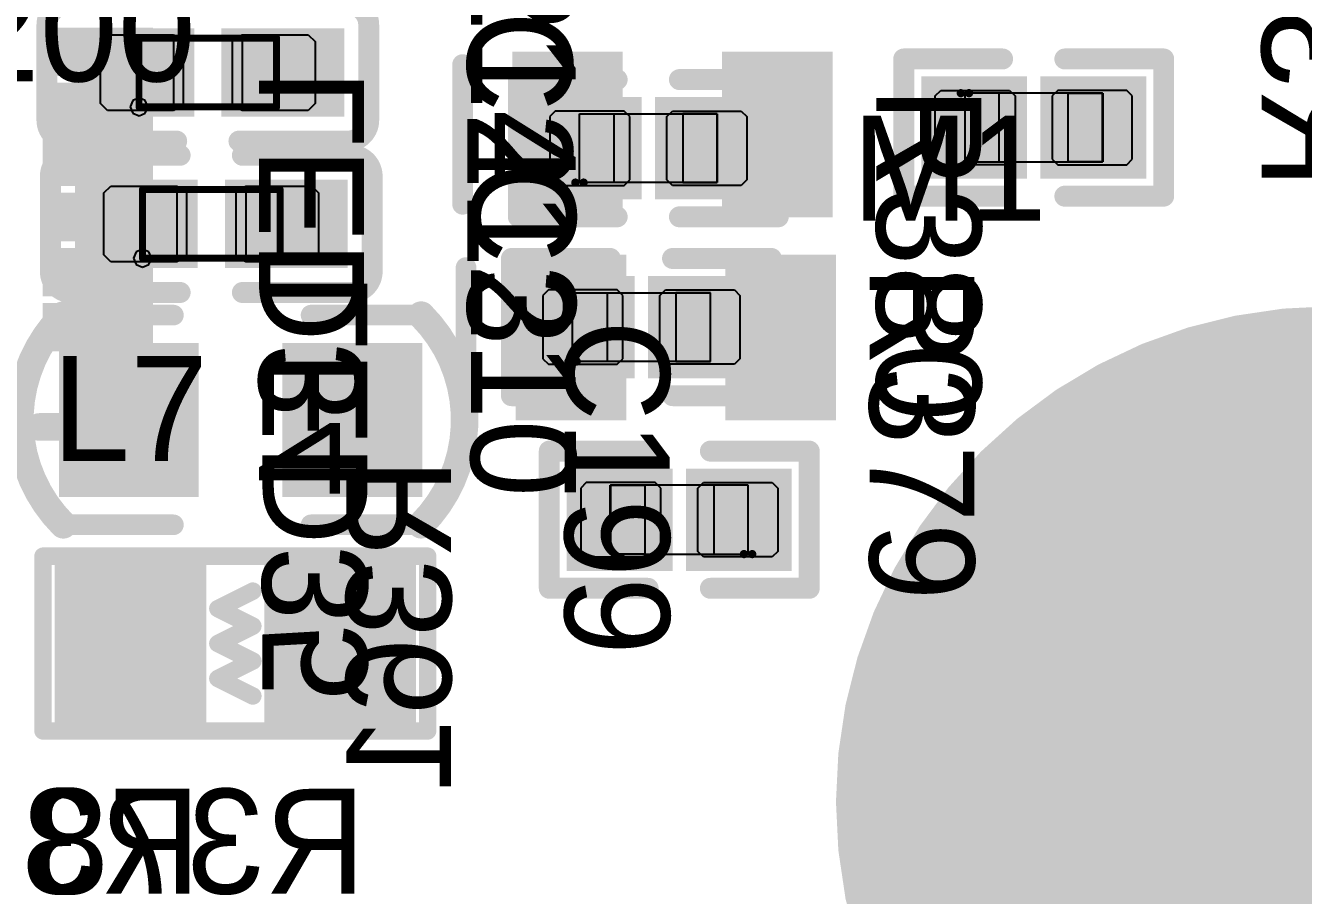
# Model space of a CAD drawing. Header units: millimetres. Extents: x 892 to 1144, y 1011 to 1123.
# Drawn here: x 1016.65 to 1025.93, y 1033.27 to 1039.59 of the extents above; entities that cross this region are included whole.
import ezdxf

# ---------------------------------------------------------------- set-up
doc = ezdxf.new("R2010")
doc.units = ezdxf.units.MM
for name, color, linetype in [('BottomLayer', 5, 'Continuous'), ('BottomOverlay', 54, 'Continuous'), ('BottomPaste', 16, 'Continuous'), ('BottomSolder', 6, 'Continuous'), ('Mechanical15', 56, 'Continuous'), ('Mechanical4', 56, 'Continuous'), ('Mechanical5', 56, 'Continuous'), ('Mechanical6', 56, 'Continuous'), ('MultiLayer', 9, 'Continuous'), ('TopLayer', 1, 'Continuous'), ('TopOverlay', 2, 'Continuous'), ('TopPaste', 8, 'Continuous'), ('TopSolder', 216, 'Continuous')]:
    doc.layers.add(name, color=color, linetype=linetype)

msp = doc.modelspace()

# ---------------------------------------------------------------- linework, layer by layer
at = {"layer": 'BottomLayer', "const_width": 3.5}
msp.add_lwpolyline([(1024.39, 1033.9499, 1), (1027.89, 1033.9499, 1)], format="xyb", close=True, dxfattribs=at)
at = {"layer": 'BottomLayer'}
for points in [[(1017.525, 1039.275), (1017.525, 1039.525), (1016.825, 1039.275), (1016.825, 1039.525)], [(1020.888, 1039.3), (1020.288, 1039.3), (1020.888, 1038.3), (1020.288, 1038.3)], [(1022.412, 1039.3), (1021.812, 1039.3), (1022.412, 1038.3), (1021.812, 1038.3)], [(1017.525, 1038.875), (1017.525, 1039.125), (1016.825, 1038.875), (1016.825, 1039.125)], [(1023.2594, 1038.58), (1023.825, 1038.58), (1023.2594, 1039.12), (1023.825, 1039.12)], [(1024.125, 1038.58), (1024.6906, 1038.58), (1024.125, 1039.12), (1024.6906, 1039.12)], [(1017.525, 1038.475), (1017.525, 1038.725), (1016.825, 1038.475), (1016.825, 1038.725)], [(1017.525, 1038.075), (1017.525, 1038.325), (1016.825, 1038.075), (1016.825, 1038.325)], [(1017.525, 1037.675), (1017.525, 1037.925), (1016.825, 1037.675), (1016.825, 1037.925)], [(1020.913, 1037.825), (1020.313, 1037.825), (1020.913, 1036.825), (1020.313, 1036.825)], [(1022.437, 1037.825), (1021.837, 1037.825), (1022.437, 1036.825), (1021.837, 1036.825)], [(1017.525, 1037.275), (1017.525, 1037.525), (1016.825, 1037.275), (1016.825, 1037.525)], [(1021.25, 1036.27), (1020.6844, 1036.27), (1021.25, 1035.73), (1020.6844, 1035.73)], [(1022.1156, 1036.27), (1021.55, 1036.27), (1022.1156, 1035.73), (1021.55, 1035.73)]]:
    msp.add_solid(points, dxfattribs=at)
at = {"layer": 'BottomOverlay'}
for points, const_width in [([(1023.0308, 1039.3486), (1023.7488, 1039.3486)], 0.1524), ([(1023.0308, 1038.3514), (1023.0308, 1039.3486)], 0.1524), ([(1024.2012, 1039.3486), (1024.9192, 1039.3486)], 0.1524), ([(1024.9192, 1038.3514), (1024.9192, 1039.3486)], 0.1524), ([(1019.826, 1038.292), (1019.826, 1039.308)], 0.15), ([(1023.0308, 1038.3514), (1023.7488, 1038.3514)], 0.1524), ([(1024.2012, 1038.3514), (1024.9192, 1038.3514)], 0.1524), ([(1019.851, 1036.817), (1019.851, 1037.833)], 0.15), ([(1017.2008, 1036.6742), (1017.2008, 1037.1238)], 0.2007), ([(1016.7512, 1036.6742), (1017.2008, 1036.6742)], 0.2007), ([(1020.4558, 1035.5014), (1020.4558, 1036.4986)], 0.1524), ([(1020.4558, 1036.4986), (1021.1738, 1036.4986)], 0.1524), ([(1021.6262, 1036.4986), (1022.3442, 1036.4986)], 0.1524), ([(1022.3442, 1035.5014), (1022.3442, 1036.4986)], 0.1524), ([(1020.4558, 1035.5014), (1021.1738, 1035.5014)], 0.1524), ([(1021.6262, 1035.5014), (1022.3442, 1035.5014)], 0.1524)]:
    msp.add_lwpolyline(points, dxfattribs=dict(at, const_width=const_width))
for points, const_width in [([(1022.9927, 1039.3486, 1), (1023.0689, 1039.3486, 1)], 0.0762), ([(1022.9927, 1039.3486, 1), (1023.0689, 1039.3486, 1)], 0.0762), ([(1023.7107, 1039.3486, 1), (1023.7869, 1039.3486, 1)], 0.0762), ([(1024.1631, 1039.3486, 1), (1024.2393, 1039.3486, 1)], 0.0762), ([(1024.8811, 1039.3486, 1), (1024.9573, 1039.3486, 1)], 0.0762), ([(1024.8811, 1039.3486, 1), (1024.9573, 1039.3486, 1)], 0.0762), ([(1019.7885, 1039.308, 1), (1019.8635, 1039.308, 1)], 0.075), ([(1022.9927, 1038.3514, 1), (1023.0689, 1038.3514, 1)], 0.0762), ([(1022.9927, 1038.3514, 1), (1023.0689, 1038.3514, 1)], 0.0762), ([(1023.7107, 1038.3514, 1), (1023.7869, 1038.3514, 1)], 0.0762), ([(1024.1631, 1038.3514, 1), (1024.2393, 1038.3514, 1)], 0.0762), ([(1024.8811, 1038.3514, 1), (1024.9573, 1038.3514, 1)], 0.0762), ([(1024.8811, 1038.3514, 1), (1024.9573, 1038.3514, 1)], 0.0762), ([(1019.7885, 1038.292, 1), (1019.8635, 1038.292, 1)], 0.075), ([(1019.8135, 1037.833, 1), (1019.8885, 1037.833, 1)], 0.075), ([(1017.1506, 1037.1238, 1), (1017.251, 1037.1238, 1)], 0.1003), ([(1019.8135, 1036.817, 1), (1019.8885, 1036.817, 1)], 0.075), ([(1016.7011, 1036.6742, 1), (1016.8014, 1036.6742, 1)], 0.1003), ([(1017.1506, 1036.6742, 1), (1017.251, 1036.6742, 1)], 0.1003), ([(1017.1506, 1036.6742, 1), (1017.251, 1036.6742, 1)], 0.1003), ([(1020.4177, 1036.4986, 1), (1020.4939, 1036.4986, 1)], 0.0762), ([(1020.4177, 1036.4986, 1), (1020.4939, 1036.4986, 1)], 0.0762), ([(1021.1357, 1036.4986, 1), (1021.2119, 1036.4986, 1)], 0.0762), ([(1021.5881, 1036.4986, 1), (1021.6643, 1036.4986, 1)], 0.0762), ([(1022.3061, 1036.4986, 1), (1022.3823, 1036.4986, 1)], 0.0762), ([(1022.3061, 1036.4986, 1), (1022.3823, 1036.4986, 1)], 0.0762), ([(1020.4177, 1035.5014, 1), (1020.4939, 1035.5014, 1)], 0.0762), ([(1020.4177, 1035.5014, 1), (1020.4939, 1035.5014, 1)], 0.0762), ([(1021.1357, 1035.5014, 1), (1021.2119, 1035.5014, 1)], 0.0762), ([(1021.5881, 1035.5014, 1), (1021.6643, 1035.5014, 1)], 0.0762), ([(1022.3061, 1035.5014, 1), (1022.3823, 1035.5014, 1)], 0.0762), ([(1022.3061, 1035.5014, 1), (1022.3823, 1035.5014, 1)], 0.0762)]:
    msp.add_lwpolyline(points, format="xyb", close=True, dxfattribs=dict(at, const_width=const_width))
at = {"layer": 'BottomPaste'}
for p, q in [((1023.2594, 1039.08), (1023.2994, 1039.12)), ((1023.2594, 1038.62), (1023.2594, 1039.08)), ((1023.2994, 1039.12), (1023.8, 1039.12)), ((1023.8, 1039.12), (1023.84, 1039.08)), ((1023.84, 1039.08), (1023.84, 1038.62)), ((1024.15, 1039.12), (1024.11, 1039.08)), ((1024.11, 1039.08), (1024.11, 1038.62)), ((1024.6506, 1039.12), (1024.15, 1039.12)), ((1024.6906, 1039.08), (1024.6506, 1039.12)), ((1024.6906, 1038.62), (1024.6906, 1039.08)), ((1023.2994, 1038.58), (1023.2594, 1038.62)), ((1023.8, 1038.58), (1023.2994, 1038.58)), ((1023.84, 1038.62), (1023.8, 1038.58)), ((1024.11, 1038.62), (1024.15, 1038.58)), ((1024.15, 1038.58), (1024.6506, 1038.58)), ((1024.6506, 1038.58), (1024.6906, 1038.62)), ((1020.7244, 1036.27), (1020.6844, 1036.23)), ((1021.225, 1036.27), (1020.7244, 1036.27)), ((1021.265, 1036.23), (1021.225, 1036.27)), ((1021.535, 1036.23), (1021.575, 1036.27)), ((1021.575, 1036.27), (1022.0756, 1036.27)), ((1022.0756, 1036.27), (1022.1156, 1036.23)), ((1020.6844, 1036.23), (1020.6844, 1035.77)), ((1021.265, 1035.77), (1021.265, 1036.23)), ((1021.535, 1035.77), (1021.535, 1036.23)), ((1022.1156, 1036.23), (1022.1156, 1035.77)), ((1020.6844, 1035.77), (1020.7244, 1035.73)), ((1020.7244, 1035.73), (1021.225, 1035.73)), ((1021.225, 1035.73), (1021.265, 1035.77)), ((1021.575, 1035.73), (1021.535, 1035.77)), ((1022.0756, 1035.73), (1021.575, 1035.73)), ((1022.1156, 1035.77), (1022.0756, 1035.73))]:
    msp.add_line(p, q, dxfattribs=at)
for points in [[(1017.525, 1039.275), (1017.525, 1039.525), (1016.825, 1039.275), (1016.825, 1039.525)], [(1020.888, 1039.3), (1020.288, 1039.3), (1020.888, 1038.3), (1020.288, 1038.3)], [(1022.412, 1039.3), (1021.812, 1039.3), (1022.412, 1038.3), (1021.812, 1038.3)], [(1017.525, 1038.875), (1017.525, 1039.125), (1016.825, 1038.875), (1016.825, 1039.125)], [(1023.2594, 1038.58), (1023.825, 1038.58), (1023.2594, 1039.12), (1023.825, 1039.12)], [(1024.125, 1038.58), (1024.6906, 1038.58), (1024.125, 1039.12), (1024.6906, 1039.12)], [(1017.525, 1038.475), (1017.525, 1038.725), (1016.825, 1038.475), (1016.825, 1038.725)], [(1017.525, 1038.075), (1017.525, 1038.325), (1016.825, 1038.075), (1016.825, 1038.325)], [(1017.525, 1037.675), (1017.525, 1037.925), (1016.825, 1037.675), (1016.825, 1037.925)], [(1020.913, 1037.825), (1020.313, 1037.825), (1020.913, 1036.825), (1020.313, 1036.825)], [(1022.437, 1037.825), (1021.837, 1037.825), (1022.437, 1036.825), (1021.837, 1036.825)], [(1017.525, 1037.275), (1017.525, 1037.525), (1016.825, 1037.275), (1016.825, 1037.525)], [(1021.25, 1036.27), (1020.6844, 1036.27), (1021.25, 1035.73), (1020.6844, 1035.73)], [(1022.1156, 1036.27), (1021.55, 1036.27), (1022.1156, 1035.73), (1021.55, 1035.73)]]:
    msp.add_solid(points, dxfattribs=at)
at = {"layer": 'BottomSolder', "const_width": 3.6016}
msp.add_lwpolyline([(1024.3392, 1033.9499, 1), (1027.9408, 1033.9499, 1)], format="xyb", close=True, dxfattribs=at)
at = {"layer": 'BottomSolder'}
for points in [[(1017.5758, 1039.2242), (1017.5758, 1039.5758), (1016.7742, 1039.2242), (1016.7742, 1039.5758)], [(1020.9896, 1039.4016), (1020.1864, 1039.4016), (1020.9896, 1038.1984), (1020.1864, 1038.1984)], [(1022.5136, 1039.4016), (1021.7104, 1039.4016), (1022.5136, 1038.1984), (1021.7104, 1038.1984)], [(1023.1578, 1038.4784), (1023.9266, 1038.4784), (1023.1578, 1039.2216), (1023.9266, 1039.2216)], [(1024.0234, 1038.4784), (1024.7922, 1038.4784), (1024.0234, 1039.2216), (1024.7922, 1039.2216)], [(1017.5758, 1038.8242), (1017.5758, 1039.1758), (1016.7742, 1038.8242), (1016.7742, 1039.1758)], [(1017.5758, 1038.4242), (1017.5758, 1038.7758), (1016.7742, 1038.4242), (1016.7742, 1038.7758)], [(1017.5758, 1038.0242), (1017.5758, 1038.3758), (1016.7742, 1038.0242), (1016.7742, 1038.3758)], [(1017.5758, 1037.6242), (1017.5758, 1037.9758), (1016.7742, 1037.6242), (1016.7742, 1037.9758)], [(1021.0146, 1037.9266), (1020.2114, 1037.9266), (1021.0146, 1036.7234), (1020.2114, 1036.7234)], [(1022.5386, 1037.9266), (1021.7354, 1037.9266), (1022.5386, 1036.7234), (1021.7354, 1036.7234)], [(1017.5758, 1037.2242), (1017.5758, 1037.5758), (1016.7742, 1037.2242), (1016.7742, 1037.5758)], [(1021.3516, 1036.3716), (1020.5828, 1036.3716), (1021.3516, 1035.6284), (1020.5828, 1035.6284)], [(1022.2172, 1036.3716), (1021.4484, 1036.3716), (1022.2172, 1035.6284), (1021.4484, 1035.6284)]]:
    msp.add_solid(points, dxfattribs=at)
at = {"layer": 'Mechanical15'}
for p, q in [((1017.475, 1039), (1017.475, 1039.5)), ((1017.475, 1039.5), (1017.725, 1039.5)), ((1017.725, 1039.5), (1017.725, 1039)), ((1018.475, 1039.5), (1018.225, 1039.5)), ((1018.225, 1039.5), (1018.225, 1039)), ((1018.475, 1039), (1018.475, 1039.5)), ((1017.4291, 1039.0459), (1017.4101, 1039)), ((1017.475, 1039.0649), (1017.4291, 1039.0459)), ((1017.5209, 1039.0459), (1017.475, 1039.0649)), ((1017.5399, 1039), (1017.5209, 1039.0459)), ((1017.4101, 1039), (1017.4101, 1039)), ((1017.4101, 1039), (1017.4291, 1038.9541)), ((1017.4291, 1038.9541), (1017.475, 1038.935)), ((1017.725, 1039), (1017.475, 1039)), ((1017.475, 1038.935), (1017.5209, 1038.9541)), ((1017.5209, 1038.9541), (1017.5399, 1039)), ((1017.5399, 1039), (1017.5399, 1039)), ((1018.225, 1039), (1018.475, 1039)), ((1017.5, 1037.9), (1017.5, 1038.4)), ((1017.5, 1038.4), (1017.75, 1038.4)), ((1017.75, 1038.4), (1017.75, 1037.9)), ((1018.5, 1038.4), (1018.25, 1038.4)), ((1018.25, 1038.4), (1018.25, 1037.9)), ((1018.5, 1037.9), (1018.5, 1038.4)), ((1017.4541, 1037.9459), (1017.4351, 1037.9)), ((1017.5, 1037.9649), (1017.4541, 1037.9459)), ((1017.5459, 1037.9459), (1017.5, 1037.9649)), ((1017.5649, 1037.9), (1017.5459, 1037.9459)), ((1017.4351, 1037.9), (1017.4351, 1037.9)), ((1017.4351, 1037.9), (1017.4541, 1037.8541)), ((1017.4541, 1037.8541), (1017.5, 1037.8351)), ((1017.75, 1037.9), (1017.5, 1037.9)), ((1017.5, 1037.8351), (1017.5459, 1037.8541)), ((1017.5459, 1037.8541), (1017.5649, 1037.9)), ((1017.5649, 1037.9), (1017.5649, 1037.9)), ((1018.25, 1037.9), (1018.5, 1037.9))]:
    msp.add_line(p, q, dxfattribs=at)
at = {"layer": 'Mechanical15', "const_width": 0.0508}
for points in [[(1017.475, 1039.5), (1018.475, 1039.5)], [(1017.475, 1039), (1017.475, 1039.5)], [(1018.475, 1039), (1018.475, 1039.5)], [(1017.475, 1039), (1018.475, 1039)], [(1017.5, 1038.4), (1018.5, 1038.4)], [(1017.5, 1037.9), (1017.5, 1038.4)], [(1018.5, 1037.9), (1018.5, 1038.4)], [(1017.5, 1037.9), (1018.5, 1037.9)]]:
    msp.add_lwpolyline(points, dxfattribs=at)
at = {"layer": 'Mechanical15', "const_width": 0.0254}
for points in [[(1017.4623, 1039.5, 1), (1017.4877, 1039.5, 1)], [(1017.4623, 1039.5, 1), (1017.4877, 1039.5, 1)], [(1018.4623, 1039.5, 1), (1018.4877, 1039.5, 1)], [(1018.4623, 1039.5, 1), (1018.4877, 1039.5, 1)], [(1017.4623, 1039, 1), (1017.4877, 1039, 1)], [(1017.4623, 1039, 1), (1017.4877, 1039, 1)], [(1018.4623, 1039, 1), (1018.4877, 1039, 1)], [(1018.4623, 1039, 1), (1018.4877, 1039, 1)], [(1017.4873, 1038.4, 1), (1017.5127, 1038.4, 1)], [(1017.4873, 1038.4, 1), (1017.5127, 1038.4, 1)], [(1018.4873, 1038.4, 1), (1018.5127, 1038.4, 1)], [(1018.4873, 1038.4, 1), (1018.5127, 1038.4, 1)], [(1017.4873, 1037.9, 1), (1017.5127, 1037.9, 1)], [(1017.4873, 1037.9, 1), (1017.5127, 1037.9, 1)], [(1018.4873, 1037.9, 1), (1018.5127, 1037.9, 1)], [(1018.4873, 1037.9, 1), (1018.5127, 1037.9, 1)]]:
    msp.add_lwpolyline(points, format="xyb", close=True, dxfattribs=at)
at = {"layer": 'Mechanical4'}
for p, q in [((1024.4751, 1039.1002), (1023.4751, 1039.1002)), ((1023.4751, 1039.1002), (1023.4751, 1038.6001)), ((1024.4751, 1038.6001), (1024.4751, 1039.1002)), ((1020.6751, 1038.4498), (1020.6751, 1038.9499)), ((1020.6751, 1038.9499), (1021.6751, 1038.9499)), ((1021.6751, 1038.9499), (1021.6751, 1038.4498)), ((1023.4751, 1038.6001), (1024.4751, 1038.6001)), ((1021.6751, 1038.4498), (1020.6751, 1038.4498)), ((1020.6251, 1037.1498), (1020.6251, 1037.6499)), ((1020.6251, 1037.6499), (1021.6251, 1037.6499)), ((1021.6251, 1037.6499), (1021.6251, 1037.1498)), ((1021.6251, 1037.1498), (1020.6251, 1037.1498)), ((1021.8999, 1036.2499), (1020.8999, 1036.2499)), ((1020.8999, 1036.2499), (1020.8999, 1035.7498)), ((1021.8999, 1035.7498), (1021.8999, 1036.2499)), ((1020.8999, 1035.7498), (1021.8999, 1035.7498))]:
    msp.add_line(p, q, dxfattribs=at)
at = {"layer": 'Mechanical5'}
for p, q in [((1023.725, 1039.1), (1023.475, 1039.1)), ((1023.475, 1039.1), (1023.475, 1038.6)), ((1023.725, 1038.6), (1023.725, 1039.1)), ((1024.226, 1039.1), (1024.476, 1039.1)), ((1024.226, 1038.6), (1024.226, 1039.1)), ((1024.476, 1039.1), (1024.476, 1038.6)), ((1020.675, 1038.45), (1020.675, 1038.95)), ((1020.675, 1038.95), (1020.925, 1038.95)), ((1020.925, 1038.95), (1020.925, 1038.45)), ((1021.676, 1038.95), (1021.426, 1038.95)), ((1021.426, 1038.95), (1021.426, 1038.45)), ((1021.676, 1038.45), (1021.676, 1038.95)), ((1023.475, 1038.6), (1023.725, 1038.6)), ((1024.476, 1038.6), (1024.226, 1038.6)), ((1020.925, 1038.45), (1020.675, 1038.45)), ((1021.426, 1038.45), (1021.676, 1038.45)), ((1020.625, 1037.15), (1020.625, 1037.65)), ((1020.625, 1037.65), (1020.875, 1037.65)), ((1020.875, 1037.65), (1020.875, 1037.15)), ((1021.626, 1037.65), (1021.376, 1037.65)), ((1021.376, 1037.65), (1021.376, 1037.15)), ((1021.626, 1037.15), (1021.626, 1037.65)), ((1020.875, 1037.15), (1020.625, 1037.15)), ((1021.376, 1037.15), (1021.626, 1037.15)), ((1020.899, 1035.75), (1020.899, 1036.25)), ((1020.899, 1036.25), (1021.149, 1036.25)), ((1021.149, 1036.25), (1021.149, 1035.75)), ((1021.9, 1036.25), (1021.65, 1036.25)), ((1021.65, 1036.25), (1021.65, 1035.75)), ((1021.9, 1035.75), (1021.9, 1036.25)), ((1021.149, 1035.75), (1020.899, 1035.75)), ((1021.65, 1035.75), (1021.9, 1035.75))]:
    msp.add_line(p, q, dxfattribs=at)
at = {"layer": 'Mechanical6'}
for points, const_width in [([(1023.5051, 1039.0999, 1), (1023.4452, 1039.0999, 1)], 0.06), ([(1023.4302, 1039.0999, 1), (1023.4602, 1039.0999, 1)], 0.03), ([(1023.4901, 1039.0999, 1), (1023.5201, 1039.0999, 1)], 0.03), ([(1020.7051, 1038.4501, 1), (1020.6452, 1038.4501, 1)], 0.06), ([(1020.6302, 1038.4501, 1), (1020.6602, 1038.4501, 1)], 0.03), ([(1020.6901, 1038.4501, 1), (1020.7201, 1038.4501, 1)], 0.03), ([(1020.6551, 1037.1501, 1), (1020.5952, 1037.1501, 1)], 0.06), ([(1020.5802, 1037.1501, 1), (1020.6102, 1037.1501, 1)], 0.03), ([(1020.6401, 1037.1501, 1), (1020.6701, 1037.1501, 1)], 0.03), ([(1021.9298, 1035.7501, 1), (1021.8699, 1035.7501, 1)], 0.06), ([(1021.8549, 1035.7501, 1), (1021.8849, 1035.7501, 1)], 0.03), ([(1021.9148, 1035.7501, 1), (1021.9448, 1035.7501, 1)], 0.03)]:
    msp.add_lwpolyline(points, format="xyb", close=True, dxfattribs=dict(at, const_width=const_width))
at = {"layer": 'MultiLayer', "const_width": 3.5}
msp.add_lwpolyline([(1024.39, 1033.9499, 1), (1027.89, 1033.9499, 1)], format="xyb", close=True, dxfattribs=at)
at = {"layer": 'TopLayer', "const_width": 3.5}
msp.add_lwpolyline([(1024.39, 1033.9499, 1), (1027.89, 1033.9499, 1)], format="xyb", close=True, dxfattribs=at)
at = {"layer": 'TopLayer'}
for points in [[(1017.0349, 1038.98), (1017.825, 1038.98), (1017.0349, 1039.52), (1017.825, 1039.52)], [(1018.125, 1038.98), (1018.9151, 1038.98), (1018.125, 1039.52), (1018.9151, 1039.52)], [(1020.4594, 1038.43), (1021.025, 1038.43), (1020.4594, 1038.97), (1021.025, 1038.97)], [(1021.325, 1038.43), (1021.8906, 1038.43), (1021.325, 1038.97), (1021.8906, 1038.97)], [(1017.0599, 1037.88), (1017.85, 1037.88), (1017.0599, 1038.42), (1017.85, 1038.42)], [(1018.15, 1037.88), (1018.9401, 1037.88), (1018.15, 1038.42), (1018.9401, 1038.42)], [(1020.4094, 1037.13), (1020.975, 1037.13), (1020.4094, 1037.67), (1020.975, 1037.67)], [(1021.275, 1037.13), (1021.8406, 1037.13), (1021.275, 1037.67), (1021.8406, 1037.67)], [(1017.8074, 1036.2678), (1017.8074, 1037.1822), (1016.9946, 1036.2678), (1016.9946, 1037.1822)], [(1019.4314, 1036.2678), (1019.4314, 1037.1822), (1018.6186, 1036.2678), (1018.6186, 1037.1822)], [(1016.9635, 1035.608), (1016.9635, 1034.592), (1017.8625, 1035.608), (1017.8625, 1034.592)], [(1018.4875, 1035.608), (1018.4875, 1034.592), (1019.3865, 1035.608), (1019.3865, 1034.592)]]:
    msp.add_solid(points, dxfattribs=at)
at = {"layer": 'TopOverlay'}
for points, const_width in [([(1016.8063, 1039.5962, -0.414214), (1016.9587, 1039.7486)], 0.1524), ([(1018.9913, 1039.7486, -0.414214), (1019.1437, 1039.5962)], 0.1524), ([(1016.9587, 1038.7514, -0.414214), (1016.8063, 1038.9038)], 0.1524), ([(1019.1437, 1038.9038, -0.414214), (1018.9913, 1038.7514)], 0.1524), ([(1016.8313, 1038.4962, -0.414214), (1016.9837, 1038.6486)], 0.1524), ([(1019.0163, 1038.6486, -0.414214), (1019.1687, 1038.4962)], 0.1524), ([(1016.9837, 1037.6514, -0.414214), (1016.8313, 1037.8038)], 0.1524), ([(1019.1687, 1037.8038, -0.414214), (1019.0163, 1037.6514)], 0.1524), ([(1016.925, 1035.963, -0.414214), (1016.925, 1037.487)], 0.2), ([(1019.525, 1037.487, -0.414214), (1019.525, 1035.963)], 0.2)]:
    msp.add_lwpolyline(points, format="xyb", dxfattribs=dict(at, const_width=const_width))
for points, const_width in [([(1016.8063, 1038.9038), (1016.8063, 1039.5962)], 0.1524), ([(1019.1437, 1038.9038), (1019.1437, 1039.5962)], 0.1524), ([(1020.2308, 1038.2014), (1020.2308, 1039.1986)], 0.1524), ([(1020.2308, 1039.1986), (1020.9488, 1039.1986)], 0.1524), ([(1021.4012, 1039.1986), (1022.1192, 1039.1986)], 0.1524), ([(1022.1192, 1038.2014), (1022.1192, 1039.1986)], 0.1524), ([(1016.9587, 1038.7514), (1017.7488, 1038.7514)], 0.1524), ([(1018.2012, 1038.7514), (1018.9913, 1038.7514)], 0.1524), ([(1016.9837, 1038.6486), (1017.7738, 1038.6486)], 0.1524), ([(1018.2262, 1038.6486), (1019.0163, 1038.6486)], 0.1524), ([(1016.8313, 1037.8038), (1016.8313, 1038.4962)], 0.1524), ([(1019.1687, 1037.8038), (1019.1687, 1038.4962)], 0.1524), ([(1020.2308, 1038.2014), (1020.9488, 1038.2014)], 0.1524), ([(1021.4012, 1038.2014), (1022.1192, 1038.2014)], 0.1524), ([(1020.1808, 1036.9014), (1020.1808, 1037.8986)], 0.1524), ([(1020.1808, 1037.8986), (1020.8988, 1037.8986)], 0.1524), ([(1021.3512, 1037.8986), (1022.0692, 1037.8986)], 0.1524), ([(1022.0692, 1036.9014), (1022.0692, 1037.8986)], 0.1524), ([(1016.9837, 1037.6514), (1017.7738, 1037.6514)], 0.1524), ([(1018.2262, 1037.6514), (1019.0163, 1037.6514)], 0.1524), ([(1016.925, 1037.487), (1017.725, 1037.487)], 0.15), ([(1018.725, 1037.487), (1019.525, 1037.487)], 0.15), ([(1020.1808, 1036.9014), (1020.8988, 1036.9014)], 0.1524), ([(1021.3512, 1036.9014), (1022.0692, 1036.9014)], 0.1524), ([(1016.925, 1035.963), (1017.725, 1035.963)], 0.15), ([(1018.725, 1035.963), (1019.525, 1035.963)], 0.15), ([(1016.778, 1034.465), (1016.778, 1035.735)], 0.127), ([(1016.778, 1035.735), (1019.572, 1035.735)], 0.127), ([(1019.572, 1034.465), (1019.572, 1035.735)], 0.127), ([(1018.048, 1035.354), (1018.302, 1035.481)], 0.127), ([(1018.048, 1035.354), (1018.302, 1035.227)], 0.127), ([(1018.048, 1035.1), (1018.302, 1035.227)], 0.127), ([(1018.048, 1035.1), (1018.302, 1034.973)], 0.127), ([(1018.048, 1034.846), (1018.302, 1034.973)], 0.127), ([(1018.048, 1034.846), (1018.302, 1034.719)], 0.127), ([(1016.778, 1034.465), (1019.572, 1034.465)], 0.127)]:
    msp.add_lwpolyline(points, dxfattribs=dict(at, const_width=const_width))
for points, const_width in [([(1016.7682, 1039.5962, 1), (1016.8444, 1039.5962, 1)], 0.0762), ([(1016.7682, 1039.5962, 1), (1016.8444, 1039.5962, 1)], 0.0762), ([(1019.1056, 1039.5962, 1), (1019.1818, 1039.5962, 1)], 0.0762), ([(1019.1056, 1039.5962, 1), (1019.1818, 1039.5962, 1)], 0.0762), ([(1020.1927, 1039.1986, 1), (1020.2689, 1039.1986, 1)], 0.0762), ([(1020.1927, 1039.1986, 1), (1020.2689, 1039.1986, 1)], 0.0762), ([(1020.9107, 1039.1986, 1), (1020.9869, 1039.1986, 1)], 0.0762), ([(1021.3631, 1039.1986, 1), (1021.4393, 1039.1986, 1)], 0.0762), ([(1022.0811, 1039.1986, 1), (1022.1573, 1039.1986, 1)], 0.0762), ([(1022.0811, 1039.1986, 1), (1022.1573, 1039.1986, 1)], 0.0762), ([(1016.7682, 1038.9038, 1), (1016.8444, 1038.9038, 1)], 0.0762), ([(1016.7682, 1038.9038, 1), (1016.8444, 1038.9038, 1)], 0.0762), ([(1019.1056, 1038.9038, 1), (1019.1818, 1038.9038, 1)], 0.0762), ([(1019.1056, 1038.9038, 1), (1019.1818, 1038.9038, 1)], 0.0762), ([(1016.9206, 1038.7514, 1), (1016.9968, 1038.7514, 1)], 0.0762), ([(1016.9206, 1038.7514, 1), (1016.9968, 1038.7514, 1)], 0.0762), ([(1017.7107, 1038.7514, 1), (1017.7869, 1038.7514, 1)], 0.0762), ([(1018.1631, 1038.7514, 1), (1018.2393, 1038.7514, 1)], 0.0762), ([(1018.9532, 1038.7514, 1), (1019.0294, 1038.7514, 1)], 0.0762), ([(1018.9532, 1038.7514, 1), (1019.0294, 1038.7514, 1)], 0.0762), ([(1016.9456, 1038.6486, 1), (1017.0218, 1038.6486, 1)], 0.0762), ([(1016.9456, 1038.6486, 1), (1017.0218, 1038.6486, 1)], 0.0762), ([(1017.7357, 1038.6486, 1), (1017.8119, 1038.6486, 1)], 0.0762), ([(1018.1881, 1038.6486, 1), (1018.2643, 1038.6486, 1)], 0.0762), ([(1018.9782, 1038.6486, 1), (1019.0544, 1038.6486, 1)], 0.0762), ([(1018.9782, 1038.6486, 1), (1019.0544, 1038.6486, 1)], 0.0762), ([(1016.7932, 1038.4962, 1), (1016.8694, 1038.4962, 1)], 0.0762), ([(1016.7932, 1038.4962, 1), (1016.8694, 1038.4962, 1)], 0.0762), ([(1019.1306, 1038.4962, 1), (1019.2068, 1038.4962, 1)], 0.0762), ([(1019.1306, 1038.4962, 1), (1019.2068, 1038.4962, 1)], 0.0762), ([(1020.1927, 1038.2014, 1), (1020.2689, 1038.2014, 1)], 0.0762), ([(1020.1927, 1038.2014, 1), (1020.2689, 1038.2014, 1)], 0.0762), ([(1020.9107, 1038.2014, 1), (1020.9869, 1038.2014, 1)], 0.0762), ([(1021.3631, 1038.2014, 1), (1021.4393, 1038.2014, 1)], 0.0762), ([(1022.0811, 1038.2014, 1), (1022.1573, 1038.2014, 1)], 0.0762), ([(1022.0811, 1038.2014, 1), (1022.1573, 1038.2014, 1)], 0.0762), ([(1020.1427, 1037.8986, 1), (1020.2189, 1037.8986, 1)], 0.0762), ([(1020.1427, 1037.8986, 1), (1020.2189, 1037.8986, 1)], 0.0762), ([(1020.8607, 1037.8986, 1), (1020.9369, 1037.8986, 1)], 0.0762), ([(1021.3131, 1037.8986, 1), (1021.3893, 1037.8986, 1)], 0.0762), ([(1022.0311, 1037.8986, 1), (1022.1073, 1037.8986, 1)], 0.0762), ([(1022.0311, 1037.8986, 1), (1022.1073, 1037.8986, 1)], 0.0762), ([(1016.7932, 1037.8038, 1), (1016.8694, 1037.8038, 1)], 0.0762), ([(1016.7932, 1037.8038, 1), (1016.8694, 1037.8038, 1)], 0.0762), ([(1019.1306, 1037.8038, 1), (1019.2068, 1037.8038, 1)], 0.0762), ([(1019.1306, 1037.8038, 1), (1019.2068, 1037.8038, 1)], 0.0762), ([(1016.9456, 1037.6514, 1), (1017.0218, 1037.6514, 1)], 0.0762), ([(1016.9456, 1037.6514, 1), (1017.0218, 1037.6514, 1)], 0.0762), ([(1017.7357, 1037.6514, 1), (1017.8119, 1037.6514, 1)], 0.0762), ([(1018.1881, 1037.6514, 1), (1018.2643, 1037.6514, 1)], 0.0762), ([(1018.9782, 1037.6514, 1), (1019.0544, 1037.6514, 1)], 0.0762), ([(1018.9782, 1037.6514, 1), (1019.0544, 1037.6514, 1)], 0.0762), ([(1016.875, 1037.487, 1), (1016.975, 1037.487, 1)], 0.1), ([(1016.8875, 1037.487, 1), (1016.9625, 1037.487, 1)], 0.075), ([(1017.6875, 1037.487, 1), (1017.7625, 1037.487, 1)], 0.075), ([(1018.6875, 1037.487, 1), (1018.7625, 1037.487, 1)], 0.075), ([(1019.475, 1037.487, 1), (1019.575, 1037.487, 1)], 0.1), ([(1019.4875, 1037.487, 1), (1019.5625, 1037.487, 1)], 0.075), ([(1020.1427, 1036.9014, 1), (1020.2189, 1036.9014, 1)], 0.0762), ([(1020.1427, 1036.9014, 1), (1020.2189, 1036.9014, 1)], 0.0762), ([(1020.8607, 1036.9014, 1), (1020.9369, 1036.9014, 1)], 0.0762), ([(1021.3131, 1036.9014, 1), (1021.3893, 1036.9014, 1)], 0.0762), ([(1022.0311, 1036.9014, 1), (1022.1073, 1036.9014, 1)], 0.0762), ([(1022.0311, 1036.9014, 1), (1022.1073, 1036.9014, 1)], 0.0762), ([(1016.875, 1035.963, 1), (1016.975, 1035.963, 1)], 0.1), ([(1016.8875, 1035.963, 1), (1016.9625, 1035.963, 1)], 0.075), ([(1017.6875, 1035.963, 1), (1017.7625, 1035.963, 1)], 0.075), ([(1018.6875, 1035.963, 1), (1018.7625, 1035.963, 1)], 0.075), ([(1019.475, 1035.963, 1), (1019.575, 1035.963, 1)], 0.1), ([(1019.4875, 1035.963, 1), (1019.5625, 1035.963, 1)], 0.075), ([(1016.7462, 1035.735, 1), (1016.8097, 1035.735, 1)], 0.0635), ([(1016.7462, 1035.735, 1), (1016.8097, 1035.735, 1)], 0.0635), ([(1019.5402, 1035.735, 1), (1019.6037, 1035.735, 1)], 0.0635), ([(1019.5402, 1035.735, 1), (1019.6037, 1035.735, 1)], 0.0635), ([(1018.2702, 1035.481, 1), (1018.3337, 1035.481, 1)], 0.0635), ([(1018.0162, 1035.354, 1), (1018.0797, 1035.354, 1)], 0.0635), ([(1018.0162, 1035.354, 1), (1018.0797, 1035.354, 1)], 0.0635), ([(1018.2702, 1035.227, 1), (1018.3337, 1035.227, 1)], 0.0635), ([(1018.2702, 1035.227, 1), (1018.3337, 1035.227, 1)], 0.0635), ([(1018.0162, 1035.1, 1), (1018.0797, 1035.1, 1)], 0.0635), ([(1018.0162, 1035.1, 1), (1018.0797, 1035.1, 1)], 0.0635), ([(1018.2702, 1034.973, 1), (1018.3337, 1034.973, 1)], 0.0635), ([(1018.2702, 1034.973, 1), (1018.3337, 1034.973, 1)], 0.0635), ([(1018.0162, 1034.846, 1), (1018.0797, 1034.846, 1)], 0.0635), ([(1018.0162, 1034.846, 1), (1018.0797, 1034.846, 1)], 0.0635), ([(1018.2702, 1034.719, 1), (1018.3337, 1034.719, 1)], 0.0635), ([(1016.7462, 1034.465, 1), (1016.8097, 1034.465, 1)], 0.0635), ([(1016.7462, 1034.465, 1), (1016.8097, 1034.465, 1)], 0.0635), ([(1019.5402, 1034.465, 1), (1019.6037, 1034.465, 1)], 0.0635), ([(1019.5402, 1034.465, 1), (1019.6037, 1034.465, 1)], 0.0635)]:
    msp.add_lwpolyline(points, format="xyb", close=True, dxfattribs=dict(at, const_width=const_width))
at = {"layer": 'TopPaste'}
for p, q in [((1017.195, 1039.475), (1017.245, 1039.525)), ((1017.245, 1039.525), (1017.725, 1039.525)), ((1017.725, 1039.525), (1017.795, 1039.475)), ((1018.155, 1039.475), (1018.225, 1039.525)), ((1018.225, 1039.525), (1018.705, 1039.525)), ((1018.705, 1039.525), (1018.755, 1039.475)), ((1017.195, 1039.025), (1017.195, 1039.475)), ((1017.795, 1039.475), (1017.795, 1039.025)), ((1018.155, 1039.025), (1018.155, 1039.475)), ((1018.755, 1039.475), (1018.755, 1039.025)), ((1017.245, 1038.975), (1017.195, 1039.025)), ((1017.725, 1038.975), (1017.245, 1038.975)), ((1017.795, 1039.025), (1017.725, 1038.975)), ((1018.225, 1038.975), (1018.155, 1039.025)), ((1018.705, 1038.975), (1018.225, 1038.975)), ((1018.755, 1039.025), (1018.705, 1038.975)), ((1020.4994, 1038.97), (1020.4594, 1038.93)), ((1021, 1038.97), (1020.4994, 1038.97)), ((1021.04, 1038.93), (1021, 1038.97)), ((1021.31, 1038.93), (1021.35, 1038.97)), ((1021.35, 1038.97), (1021.8506, 1038.97)), ((1021.8506, 1038.97), (1021.8906, 1038.93)), ((1020.4594, 1038.93), (1020.4594, 1038.47)), ((1021.04, 1038.47), (1021.04, 1038.93)), ((1021.31, 1038.47), (1021.31, 1038.93)), ((1021.8906, 1038.93), (1021.8906, 1038.47)), ((1017.22, 1038.375), (1017.27, 1038.425)), ((1017.27, 1038.425), (1017.75, 1038.425)), ((1017.75, 1038.425), (1017.82, 1038.375)), ((1018.18, 1038.375), (1018.25, 1038.425)), ((1018.25, 1038.425), (1018.73, 1038.425)), ((1018.73, 1038.425), (1018.78, 1038.375)), ((1020.4594, 1038.47), (1020.4994, 1038.43)), ((1020.4994, 1038.43), (1021, 1038.43)), ((1021, 1038.43), (1021.04, 1038.47)), ((1021.35, 1038.43), (1021.31, 1038.47)), ((1021.8506, 1038.43), (1021.35, 1038.43)), ((1021.8906, 1038.47), (1021.8506, 1038.43)), ((1017.22, 1037.925), (1017.22, 1038.375)), ((1017.82, 1038.375), (1017.82, 1037.925)), ((1018.18, 1037.925), (1018.18, 1038.375)), ((1018.78, 1038.375), (1018.78, 1037.925)), ((1017.27, 1037.875), (1017.22, 1037.925)), ((1017.82, 1037.925), (1017.75, 1037.875)), ((1018.25, 1037.875), (1018.18, 1037.925)), ((1018.78, 1037.925), (1018.73, 1037.875)), ((1017.75, 1037.875), (1017.27, 1037.875)), ((1018.73, 1037.875), (1018.25, 1037.875)), ((1020.4494, 1037.67), (1020.4094, 1037.63)), ((1020.95, 1037.67), (1020.4494, 1037.67)), ((1020.99, 1037.63), (1020.95, 1037.67)), ((1021.26, 1037.63), (1021.3, 1037.67)), ((1021.3, 1037.67), (1021.8006, 1037.67)), ((1021.8006, 1037.67), (1021.8406, 1037.63)), ((1020.4094, 1037.63), (1020.4094, 1037.17)), ((1020.99, 1037.17), (1020.99, 1037.63)), ((1021.26, 1037.17), (1021.26, 1037.63)), ((1021.8406, 1037.63), (1021.8406, 1037.17)), ((1020.4094, 1037.17), (1020.4494, 1037.13)), ((1020.4494, 1037.13), (1020.95, 1037.13)), ((1020.95, 1037.13), (1020.99, 1037.17)), ((1021.3, 1037.13), (1021.26, 1037.17)), ((1021.8006, 1037.13), (1021.3, 1037.13)), ((1021.8406, 1037.17), (1021.8006, 1037.13))]:
    msp.add_line(p, q, dxfattribs=at)
for points in [[(1017.0349, 1038.98), (1017.825, 1038.98), (1017.0349, 1039.52), (1017.825, 1039.52)], [(1018.125, 1038.98), (1018.9151, 1038.98), (1018.125, 1039.52), (1018.9151, 1039.52)], [(1020.4594, 1038.43), (1021.025, 1038.43), (1020.4594, 1038.97), (1021.025, 1038.97)], [(1021.325, 1038.43), (1021.8906, 1038.43), (1021.325, 1038.97), (1021.8906, 1038.97)], [(1017.0599, 1037.88), (1017.85, 1037.88), (1017.0599, 1038.42), (1017.85, 1038.42)], [(1018.15, 1037.88), (1018.9401, 1037.88), (1018.15, 1038.42), (1018.9401, 1038.42)], [(1020.4094, 1037.13), (1020.975, 1037.13), (1020.4094, 1037.67), (1020.975, 1037.67)], [(1021.275, 1037.13), (1021.8406, 1037.13), (1021.275, 1037.67), (1021.8406, 1037.67)], [(1017.8074, 1036.2678), (1017.8074, 1037.1822), (1016.9946, 1036.2678), (1016.9946, 1037.1822)], [(1019.4314, 1036.2678), (1019.4314, 1037.1822), (1018.6186, 1036.2678), (1018.6186, 1037.1822)], [(1016.9635, 1035.608), (1016.9635, 1034.592), (1017.8625, 1035.608), (1017.8625, 1034.592)], [(1018.4875, 1035.608), (1018.4875, 1034.592), (1019.3865, 1035.608), (1019.3865, 1034.592)]]:
    msp.add_solid(points, dxfattribs=at)
at = {"layer": 'TopSolder', "const_width": 3.6016}
msp.add_lwpolyline([(1024.3392, 1033.9499, 1), (1027.9408, 1033.9499, 1)], format="xyb", close=True, dxfattribs=at)
at = {"layer": 'TopSolder'}
for points in [[(1016.9841, 1038.9292), (1017.8758, 1038.9292), (1016.9841, 1039.5708), (1017.8758, 1039.5708)], [(1018.0742, 1038.9292), (1018.9659, 1038.9292), (1018.0742, 1039.5708), (1018.9659, 1039.5708)], [(1020.3578, 1038.3284), (1021.1266, 1038.3284), (1020.3578, 1039.0716), (1021.1266, 1039.0716)], [(1021.2234, 1038.3284), (1021.9922, 1038.3284), (1021.2234, 1039.0716), (1021.9922, 1039.0716)], [(1017.0091, 1037.8292), (1017.9008, 1037.8292), (1017.0091, 1038.4708), (1017.9008, 1038.4708)], [(1018.0992, 1037.8292), (1018.9909, 1037.8292), (1018.0992, 1038.4708), (1018.9909, 1038.4708)], [(1020.3078, 1037.0284), (1021.0766, 1037.0284), (1020.3078, 1037.7716), (1021.0766, 1037.7716)], [(1021.1734, 1037.0284), (1021.9422, 1037.0284), (1021.1734, 1037.7716), (1021.9422, 1037.7716)], [(1017.909, 1036.1662), (1017.909, 1037.2838), (1016.893, 1036.1662), (1016.893, 1037.2838)], [(1019.533, 1036.1662), (1019.533, 1037.2838), (1018.517, 1036.1662), (1018.517, 1037.2838)], [(1016.8619, 1035.7096), (1016.8619, 1034.4904), (1017.9641, 1035.7096), (1017.9641, 1034.4904)], [(1018.3859, 1035.7096), (1018.3859, 1034.4904), (1019.4881, 1035.7096), (1019.4881, 1034.4904)]]:
    msp.add_solid(points, dxfattribs=at)

# ---------------------------------------------------------------- texts
at = {"layer": 'BottomOverlay', "text_generation_flag": 2}
for s, rotation, p in [('R360', 270, (1025.6322, 1038.4014)), ('LED34', 90, (1019.1086, 1039.274)), ('LED35', 90, (1019.1336, 1037.799)), ('R361', 90, (1019.7428, 1036.4486))]:
    msp.add_text(s, height=0.762, rotation=rotation, dxfattribs=at).set_placement(p)
for s, p in [('R377', (1017.9236, 1033.2822)), ('R378', (1019.1236, 1033.2822))]:
    msp.add_text(s, height=0.762, dxfattribs=at).set_placement(p)
at = {"layer": 'TopOverlay'}
for s, p in [('C214', (1019.8858, 1040.8486)), ('C213', (1019.8608, 1039.6986)), ('R380', (1022.8322, 1039.1486)), ('C210', (1019.8858, 1038.5986)), ('R379', (1022.7822, 1037.8486)), ('C199', (1020.568, 1037.453))]:
    msp.add_text(s, height=0.762, rotation=270, dxfattribs=at).set_placement(p)
for s, p in [('C200', (1015.4514, 1039.1858)), ('M1', (1022.6548, 1038.1742)), ('L7', (1016.8428, 1036.4272))]:
    msp.add_text(s, height=0.762, dxfattribs=at).set_placement(p)

doc.saveas('drawing.dxf')
